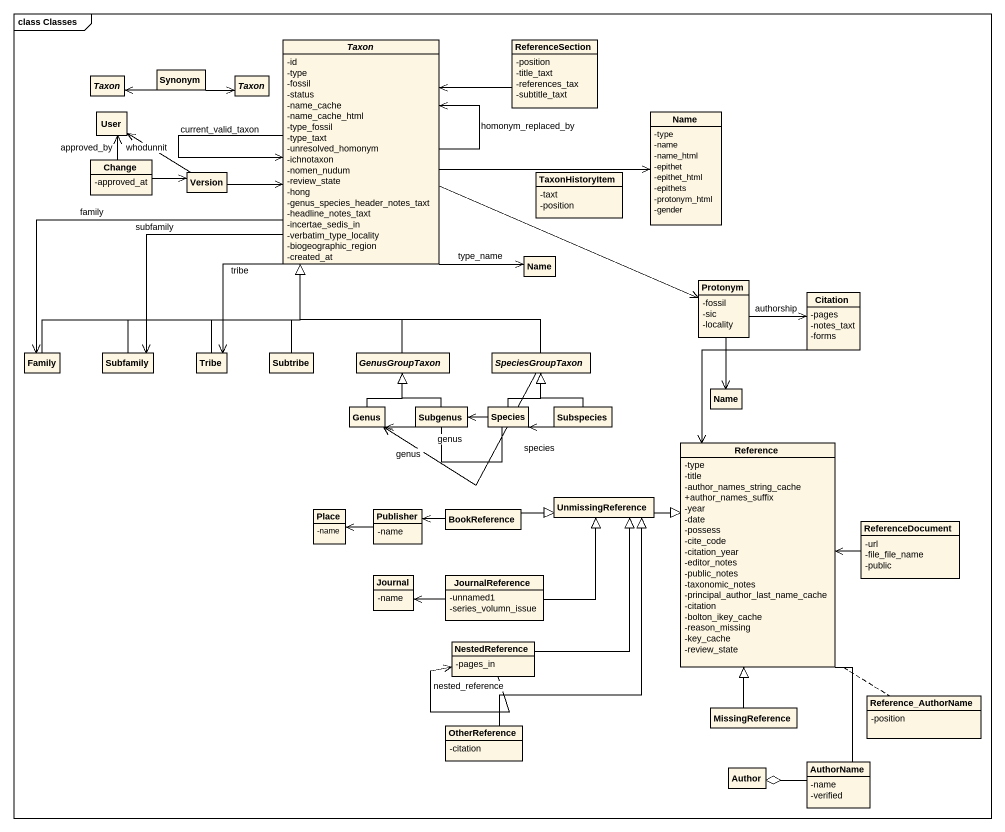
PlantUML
@startuml
mainframe class Classes
hide circle
hide empty members
skinparam classAttributeIconSize 0
abstract class Taxon {
  -id
  -type
  -fossil
  -status
  -name_cache
  -name_cache_html
  -type_fossil
  -type_taxt
  -unresolved_homonym
  -ichnotaxon
  -nomen_nudum
  -review_state
  -hong
  -genus_species_header_notes_taxt
  -headline_notes_taxt
  -incertae_sedis_in
  -verbatim_type_locality
  -biogeographic_region
  -created_at
}
class ReferenceSection {
  -position
  -title_taxt
  -references_tax
  -subtitle_taxt
}
abstract class "Taxon" as Taxon_2
class Synonym
abstract class "Taxon" as Taxon_3
class User
class Name {
  -type
  -name
  -name_html
  -epithet
  -epithet_html
  -epithets
  -protonym_html
  -gender
}
class Change {
  -approved_at
}
class Version
class TaxonHistoryItem {
  -taxt
  -position
}
class "Name" as Name_2
class Protonym {
  -fossil
  -sic
  -locality
}
class Citation {
  -pages
  -notes_taxt
  -forms
}
class Family
class Subfamily
class Tribe
class Subtribe
abstract class GenusGroupTaxon
abstract class SpeciesGroupTaxon
class "Name" as Name_3
class Genus
class Subgenus
class Species
class Subspecies
class Reference {
  -type
  -title
  -author_names_string_cache
  +author_names_suffix
  -year
  -date
  -possess
  -cite_code
  -citation_year
  -editor_notes
  -public_notes
  -taxonomic_notes
  -principal_author_last_name_cache
  -citation
  -bolton_ikey_cache
  -reason_missing
  -key_cache
  -review_state
}
class Place {
  -name
}
class Publisher {
  -name
}
class BookReference
class UnmissingReference
class ReferenceDocument {
  -url
  -file_file_name
  -public
}
class Journal {
  -name
}
class JournalReference {
  -unnamed1
  -series_volumn_issue
}
class NestedReference {
  -pages_in
}
class Reference_AuthorName {
  -position
}
class OtherReference {
  -citation
}
class MissingReference
class Author
class AuthorName {
  -name
  -verified
}
Taxon --> Taxon : homonym_replaced_by
Taxon --> Taxon : current_valid_taxon
Taxon -right-> Name
Taxon --> Name_2 : type_name
Taxon -right-> Protonym
Taxon --> Family : family
Taxon --> Subfamily : subfamily
Taxon --> Tribe : tribe
ReferenceSection -left-> Taxon
Synonym -left-> Taxon_2
Synonym -right-> Taxon_3
Change -up-> User : approved_by
Change -right-> Version
Version -right-> Taxon
Version -up-> User : whodunnit
Protonym -right-> Citation : authorship
Protonym --> Name_3
Citation --> Reference
Family -up-|> Taxon
Subfamily -up-|> Taxon
Tribe -up-|> Taxon
Subtribe -up-|> Taxon
GenusGroupTaxon -up-|> Taxon
SpeciesGroupTaxon -up-|> Taxon
SpeciesGroupTaxon -left-> Genus : genus
Genus -up-|> GenusGroupTaxon
Subgenus -up-|> GenusGroupTaxon
Subgenus -left-> Genus : genus
Subgenus --> Subgenus
Species -up-|> SpeciesGroupTaxon
Subspecies -up-|> SpeciesGroupTaxon
Subspecies -left-> Species : species
Reference -- AuthorName
(Reference, AuthorName) .. Reference_AuthorName
Publisher -left-> Place
BookReference -left-> Publisher
BookReference -right-|> UnmissingReference
UnmissingReference -right-|> Reference
ReferenceDocument -left-> Reference
JournalReference -up-|> UnmissingReference
JournalReference -left-> Journal
NestedReference -up-|> UnmissingReference
NestedReference --> NestedReference : nested_reference
OtherReference -up-|> UnmissingReference
MissingReference -up-|> Reference
Author o-right- AuthorName
@enduml
